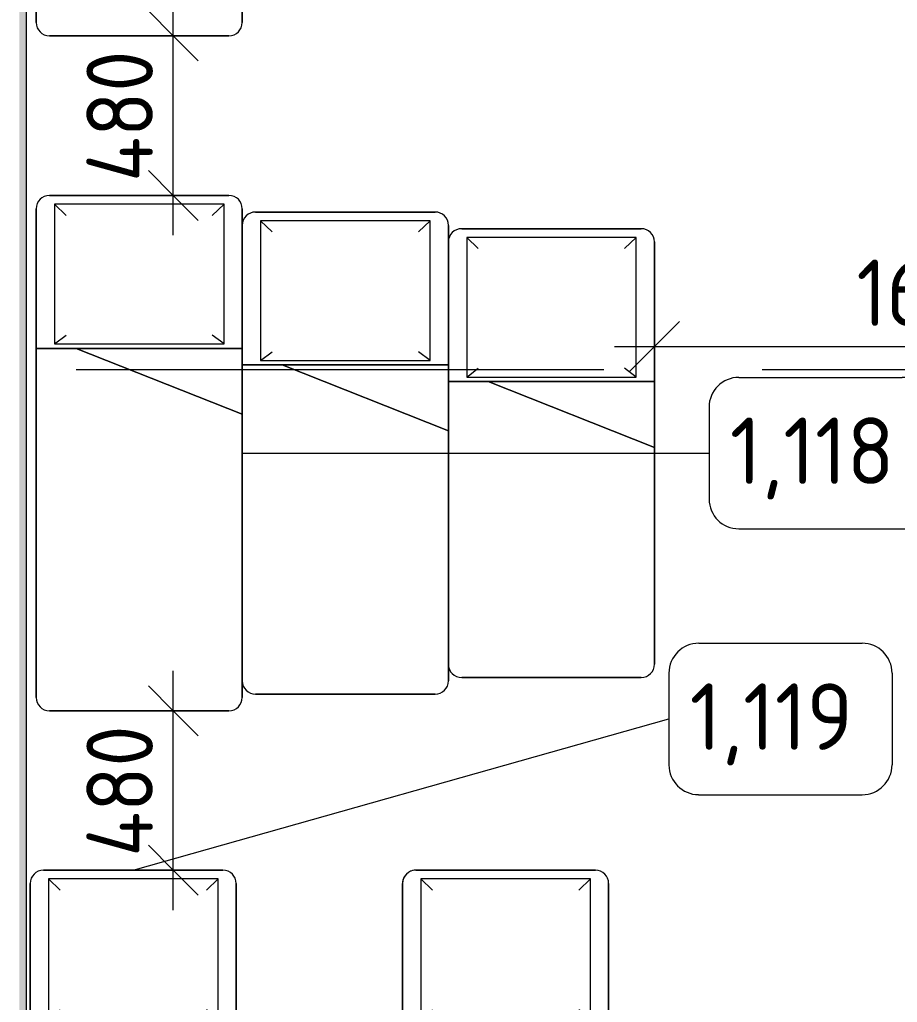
# Model space of a CAD drawing. Header units: millimetres. Extents: x 81494 to 296443, y -8553 to 29000.
# Drawn here: x 101611 to 104250, y 5897 to 8852 of the extents above; entities that cross this region are included whole.
import ezdxf

# ---------------------------------------------------------------- set-up
doc = ezdxf.new("R2010")
doc.units = ezdxf.units.MM
doc.linetypes.add('Осевая', pattern=[3175, 635, -476.25, 1587.5, -476.25])
for name, color, linetype, lineweight in [('A-ANNO-DIMS', 7, 'Continuous', 9), ('A-ANNO-DIMS-100', 7, 'Continuous', 9), ('I-FURN-IDEN', 7, 'Continuous', 9), ('I-WALL', 7, 'Continuous', 9), ('Оси-2', 7, 'Осевая', 9)]:
    doc.layers.add(name, color=color, linetype=linetype, lineweight=lineweight)
doc.layers.add('A-WALL-FNSH-1', color=9, linetype='Continuous', lineweight=9, true_color=0x808080)
doc.layers.add('I-FURN-1', color=9, linetype='Continuous', lineweight=9, true_color=0x808080)
doc.styles.add('GOST Common', font='GOST_Common.ttf', dxfattribs={"height": 200})
doc.styles.add('ISOCPEUR_1', font='isocpeur.ttf', dxfattribs={"width": 0.9, "height": 200})
doc.dimstyles.new('ISO-2_0_0_9К_Средний_округл2', dxfattribs={"dimscale": 304.8, "dimtxt": 199.196235, "dimasz": 0.492126, "dimexe": 0.393701, "dimexo": 0, "dimgap": 0, "dimtad": 1, "dimdec": 0, "dimrnd": 10, "dimzin": 0, "dimdsep": 46, "dimtxsty": 'ISOCPEUR_1', "dimblk1": 'OBLIQUE', "dimblk2": 'OBLIQUE', "dimsah": 1, "dimcen": 0.09, "dimdle": 0.393701, "dimazin": 0, "dimtfac": 1, "dimtdec": 4, "dimtix": 1, "dimtmove": 0, "dimatfit": 3, "dimfxl": 1, "dimtvp": 1, "dimtolj": 1, "dimtzin": 0, "dimarcsym": 2})

# ---------------------------------------------------------------- blocks, each defined once
blk = doc.blocks.new('Bed - Small Sizes - 1_119-V32-План расстановки мебели и оборудования 1 этажа в осях 23_1-33')
at = {"layer": 'I-FURN-1'}
for p, q in [((247.3, 0), (-292.7, 0)), ((-292.7, 0), (247.3, 0)), ((247.3, 0), (-292.7, 0)), ((-292.7, 0), (247.3, 0)), ((-277.5, -26.2), (-242.7, -60)), ((232.5, -26.2), (-277.5, -26.2)), ((-277.5, -26.2), (-277.5, -446.2)), ((232.5, -26.2), (-277.5, -26.2)), ((-277.5, -26.2), (-277.5, -446.2)), ((232.5, -26.2), (197.3, -60)), ((232.5, -446.2), (232.5, -26.2)), ((232.5, -446.2), (232.5, -26.2)), ((-332.7, -40), (-332.7, -460)), ((-332.7, -460), (-332.7, -40)), ((-332.7, -40), (-332.7, -460)), ((-332.7, -460), (-332.7, -40)), ((287.3, -460), (287.3, -40)), ((287.3, -40), (287.3, -460)), ((287.3, -657.7), (287.3, -40)), ((287.3, -40), (287.3, -657.7)), ((-277.5, -446.2), (-242.7, -420)), ((232.5, -446.2), (197.3, -420)), ((-332.7, -460), (-212.7, -460)), ((-212.7, -460), (-332.7, -460)), ((-332.7, -460), (-332.7, -1390)), ((-332.7, -1390), (-332.7, -460)), ((-332.7, -460), (-212.7, -460)), ((-277.5, -446.2), (232.5, -446.2)), ((-277.5, -446.2), (232.5, -446.2)), ((-212.7, -460), (287.3, -460)), ((287.3, -460), (-212.7, -460)), ((287.3, -460), (-212.7, -460)), ((-212.7, -460), (287.3, -657.7)), ((287.3, -657.7), (-212.7, -460)), ((-212.7, -460), (287.3, -460)), ((-212.7, -460), (287.3, -657.7)), ((-212.7, -460), (287.3, -460)), ((287.3, -657.7), (287.3, -460)), ((287.3, -460), (287.3, -657.7)), ((287.3, -1390), (287.3, -657.7)), ((287.3, -657.7), (287.3, -1390)), ((-292.7, -1430), (247.3, -1430)), ((247.3, -1430), (-292.7, -1430))]:
    blk.add_line(p, q, dxfattribs=at)
for centre, start, end in [((-292.7, -40), 90, 180), ((-292.7, -40), 90, 180), ((247.3, -40), 360, 90), ((247.3, -40), 0, 90), ((-292.7, -40), 90, 180), ((-292.7, -40), 150, 180), ((-292.7, -40), 135, 150), ((-292.7, -40), 120, 135), ((-292.7, -40), 90, 120), ((247.3, -40), 0, 90), ((247.3, -40), 0, 90), ((-292.7, -1390), 180, 270), ((-292.7, -1390), 180, 270), ((247.3, -1390), 270, 0), ((247.3, -1390), 270, 0)]:
    blk.add_arc(centre, 40, start, end, dxfattribs=at)
blk = doc.blocks.new('Bed - Small Sizes - 1_119-V33-План расстановки мебели и оборудования 1 этажа в осях 23_1-33')
at = {"layer": 'I-FURN-1'}
for p, q in [((247.3, 0), (-292.7, 0)), ((-292.7, 0), (247.3, 0)), ((247.3, 0), (-292.7, 0)), ((-292.7, 0), (247.3, 0)), ((-277.5, -26.2), (-242.7, -60)), ((232.5, -26.2), (-277.5, -26.2)), ((-277.5, -26.2), (-277.5, -446.2)), ((232.5, -26.2), (-277.5, -26.2)), ((-277.5, -26.2), (-277.5, -446.2)), ((232.5, -26.2), (197.3, -60)), ((232.5, -446.2), (232.5, -26.2)), ((232.5, -446.2), (232.5, -26.2)), ((-332.7, -40), (-332.7, -460)), ((-332.7, -460), (-332.7, -40)), ((-332.7, -40), (-332.7, -460)), ((-332.7, -460), (-332.7, -40)), ((287.3, -460), (287.3, -40)), ((287.3, -40), (287.3, -460)), ((287.3, -657.7), (287.3, -40)), ((287.3, -40), (287.3, -657.7)), ((-277.5, -446.2), (-242.7, -420)), ((232.5, -446.2), (197.3, -420)), ((-332.7, -460), (-212.7, -460)), ((-212.7, -460), (-332.7, -460)), ((-332.7, -460), (-332.7, -1390)), ((-332.7, -1390), (-332.7, -460)), ((-332.7, -460), (-212.7, -460)), ((-277.5, -446.2), (232.5, -446.2)), ((-277.5, -446.2), (232.5, -446.2)), ((-212.7, -460), (287.3, -460)), ((287.3, -460), (-212.7, -460)), ((287.3, -460), (-212.7, -460)), ((-212.7, -460), (287.3, -657.7)), ((287.3, -657.7), (-212.7, -460)), ((-212.7, -460), (287.3, -460)), ((-212.7, -460), (287.3, -657.7)), ((-212.7, -460), (287.3, -460)), ((287.3, -657.7), (287.3, -460)), ((287.3, -460), (287.3, -657.7)), ((287.3, -1390), (287.3, -657.7)), ((287.3, -657.7), (287.3, -1390)), ((-292.7, -1430), (247.3, -1430)), ((247.3, -1430), (-292.7, -1430))]:
    blk.add_line(p, q, dxfattribs=at)
for centre, start, end in [((-292.7, -40), 90, 180), ((-292.7, -40), 90, 180), ((247.3, -40), 360, 90), ((247.3, -40), 0, 90), ((-292.7, -40), 90, 180), ((-292.7, -40), 90, 180), ((247.3, -40), 0, 90), ((247.3, -40), 0, 90), ((-292.7, -1390), 180, 270), ((-292.7, -1390), 180, 270), ((247.3, -1390), 270, 0), ((247.3, -1390), 270, 0)]:
    blk.add_arc(centre, 40, start, end, dxfattribs=at)
blk = doc.blocks.new('Bed - Small Sizes - 1_118-25585773-План расстановки мебели и оборудования 1 этажа в осях 23_1-33')
at = {"layer": 'I-FURN-1'}
for p, q in [((247.3, 0), (-292.7, 0)), ((-292.7, 0), (247.3, 0)), ((247.3, 0), (-292.7, 0)), ((-292.7, 0), (247.3, 0)), ((-277.5, -26.2), (-242.7, -60)), ((232.5, -26.2), (-277.5, -26.2)), ((-277.5, -26.2), (-277.5, -446.2)), ((232.5, -26.2), (-277.5, -26.2)), ((-277.5, -26.2), (-277.5, -446.2)), ((232.5, -26.2), (197.3, -60)), ((232.5, -446.2), (232.5, -26.2)), ((232.5, -446.2), (232.5, -26.2)), ((-332.7, -40), (-332.7, -460)), ((-332.7, -460), (-332.7, -40)), ((-332.7, -40), (-332.7, -460)), ((-332.7, -460), (-332.7, -40)), ((287.3, -460), (287.3, -40)), ((287.3, -40), (287.3, -90)), ((287.3, -90), (287.3, -40)), ((287.3, -40), (287.3, -90)), ((287.3, -90), (287.3, -460)), ((287.3, -510), (287.3, -90)), ((287.3, -90), (287.3, -510)), ((-277.5, -446.2), (-242.7, -420)), ((232.5, -446.2), (197.3, -420)), ((-332.7, -460), (-212.7, -460)), ((-212.7, -460), (-332.7, -460)), ((-332.7, -460), (-332.7, -1510)), ((-332.7, -1510), (-332.7, -460)), ((-332.7, -460), (-212.7, -460)), ((-277.5, -446.2), (232.5, -446.2)), ((-277.5, -446.2), (232.5, -446.2)), ((-212.7, -460), (287.3, -460)), ((287.3, -460), (-212.7, -460)), ((287.3, -460), (-212.7, -460)), ((-212.7, -460), (287.3, -657.7)), ((287.3, -657.7), (-212.7, -460)), ((-212.7, -460), (287.3, -460)), ((-212.7, -460), (287.3, -657.7)), ((-212.7, -460), (287.3, -460)), ((287.3, -657.7), (287.3, -460)), ((287.3, -460), (287.3, -510)), ((287.3, -510), (287.3, -657.7)), ((287.3, -657.7), (287.3, -510)), ((287.3, -510), (287.3, -657.7)), ((287.3, -1510), (287.3, -657.7)), ((287.3, -657.7), (287.3, -1460)), ((287.3, -1460), (287.3, -1510)), ((-292.7, -1550), (247.3, -1550)), ((247.3, -1550), (-292.7, -1550))]:
    blk.add_line(p, q, dxfattribs=at)
for centre, start, end in [((-292.7, -40), 90, 180), ((-292.7, -40), 90, 180), ((247.3, -40), 360, 90), ((247.3, -40), 0, 90), ((-292.7, -40), 90, 180), ((-292.7, -40), 90, 180), ((247.3, -40), 0, 90), ((247.3, -40), 0, 90), ((-292.7, -1510), 180, 270), ((-292.7, -1510), 180, 270), ((247.3, -1510), 270, 360), ((247.3, -1510), 270, 0)]:
    blk.add_arc(centre, 40, start, end, dxfattribs=at)
blk = doc.blocks.new('Bed - Small Sizes - Single 5-25585953-План расстановки мебели и оборудования 1 этажа в осях 23_1-33')
at = {"layer": 'I-FURN-1'}
for p, q in [((247.3, 0), (-292.7, 0)), ((-292.7, 0), (247.3, 0)), ((247.3, 0), (-292.7, 0)), ((-292.7, 0), (247.3, 0)), ((-277.5, -26.2), (-242.7, -60)), ((232.5, -26.2), (-277.5, -26.2)), ((-277.5, -26.2), (-277.5, -446.2)), ((232.5, -26.2), (-277.5, -26.2)), ((-277.5, -26.2), (-277.5, -446.2)), ((232.5, -26.2), (197.3, -60)), ((232.5, -446.2), (232.5, -26.2)), ((232.5, -446.2), (232.5, -26.2)), ((-332.7, -40), (-332.7, -410)), ((-332.7, -460), (-332.7, -40)), ((-332.7, -40), (-332.7, -460)), ((-332.7, -460), (-332.7, -40)), ((287.3, -460), (287.3, -40)), ((287.3, -40), (287.3, -90)), ((287.3, -90), (287.3, -40)), ((287.3, -40), (287.3, -90)), ((287.3, -90), (287.3, -460)), ((287.3, -510), (287.3, -90)), ((287.3, -90), (287.3, -510)), ((-332.7, -410), (-332.7, -460)), ((-277.5, -446.2), (-242.7, -420)), ((232.5, -446.2), (197.3, -420)), ((-332.7, -460), (-212.7, -460)), ((-212.7, -460), (-332.7, -460)), ((-332.7, -460), (-332.7, -607.7)), ((-332.7, -607.7), (-332.7, -460)), ((-332.7, -460), (-212.7, -460)), ((-277.5, -446.2), (232.5, -446.2)), ((-277.5, -446.2), (232.5, -446.2)), ((-212.7, -460), (287.3, -460)), ((287.3, -460), (-212.7, -460)), ((287.3, -460), (-212.7, -460)), ((-212.7, -460), (287.3, -657.7)), ((287.3, -657.7), (-212.7, -460)), ((-212.7, -460), (287.3, -460)), ((-212.7, -460), (287.3, -657.7)), ((-212.7, -460), (287.3, -460)), ((287.3, -657.7), (287.3, -460)), ((287.3, -460), (287.3, -510)), ((287.3, -510), (287.3, -657.7)), ((287.3, -657.7), (287.3, -510)), ((287.3, -510), (287.3, -657.7)), ((-332.7, -607.7), (-332.7, -1410)), ((-332.7, -1410), (-332.7, -607.7)), ((287.3, -1410), (287.3, -657.7)), ((287.3, -657.7), (287.3, -1360)), ((287.3, -1360), (287.3, -1410)), ((-292.7, -1450), (247.3, -1450)), ((247.3, -1450), (-292.7, -1450))]:
    blk.add_line(p, q, dxfattribs=at)
for centre, start, end in [((-292.7, -40), 90, 180), ((-292.7, -40), 90, 180), ((247.3, -40), 360, 90), ((247.3, -40), 0, 90), ((-292.7, -40), 90, 180), ((-292.7, -40), 90, 180), ((247.3, -40), 0, 90), ((247.3, -40), 0, 90), ((-292.7, -1410), 180, 270), ((-292.7, -1410), 180, 270), ((247.3, -1410), 270, 0), ((247.3, -1410), 270, 0)]:
    blk.add_arc(centre, 40, start, end, dxfattribs=at)
blk = doc.blocks.new('Bed - Small Sizes - Single 6-25586073-План расстановки мебели и оборудования 1 этажа в осях 23_1-33')
at = {"layer": 'I-FURN-1'}
for p, q in [((247.3, 0), (-292.7, 0)), ((-292.7, 0), (247.3, 0)), ((247.3, 0), (-292.7, 0)), ((-292.7, 0), (247.3, 0)), ((-277.5, -26.2), (-242.7, -60)), ((232.5, -26.2), (-277.5, -26.2)), ((-277.5, -26.2), (-277.5, -446.2)), ((232.5, -26.2), (-277.5, -26.2)), ((-277.5, -26.2), (-277.5, -446.2)), ((232.5, -26.2), (197.3, -60)), ((232.5, -446.2), (232.5, -26.2)), ((232.5, -446.2), (232.5, -26.2)), ((-332.7, -40), (-332.7, -410)), ((-332.7, -460), (-332.7, -40)), ((-332.7, -40), (-332.7, -460)), ((-332.7, -460), (-332.7, -40)), ((287.3, -460), (287.3, -40)), ((287.3, -40), (287.3, -460)), ((287.3, -657.7), (287.3, -40)), ((287.3, -40), (287.3, -657.7)), ((-332.7, -410), (-332.7, -460)), ((-277.5, -446.2), (-242.7, -420)), ((232.5, -446.2), (197.3, -420)), ((-332.7, -460), (-212.7, -460)), ((-212.7, -460), (-332.7, -460)), ((-332.7, -460), (-332.7, -607.7)), ((-332.7, -607.7), (-332.7, -460)), ((-332.7, -460), (-212.7, -460)), ((-277.5, -446.2), (232.5, -446.2)), ((-277.5, -446.2), (232.5, -446.2)), ((-212.7, -460), (287.3, -460)), ((287.3, -460), (-212.7, -460)), ((287.3, -460), (-212.7, -460)), ((-212.7, -460), (287.3, -657.7)), ((287.3, -657.7), (-212.7, -460)), ((-212.7, -460), (287.3, -460)), ((-212.7, -460), (287.3, -657.7)), ((-212.7, -460), (287.3, -460)), ((287.3, -657.7), (287.3, -460)), ((287.3, -460), (287.3, -657.7)), ((-332.7, -607.7), (-332.7, -1310)), ((-332.7, -1310), (-332.7, -607.7)), ((287.3, -1310), (287.3, -657.7)), ((287.3, -657.7), (287.3, -1310)), ((-292.7, -1350), (247.3, -1350)), ((247.3, -1350), (-292.7, -1350))]:
    blk.add_line(p, q, dxfattribs=at)
for centre, start, end in [((-292.7, -40), 90, 180), ((-292.7, -40), 90, 180), ((247.3, -40), 360, 90), ((247.3, -40), 0, 90), ((-292.7, -40), 90, 180), ((-292.7, -40), 90, 180), ((247.3, -40), 0, 90), ((247.3, -40), 0, 90), ((-292.7, -1310), 180, 270), ((-292.7, -1310), 180, 270), ((247.3, -1310), 270, 0), ((247.3, -1310), 270, 0)]:
    blk.add_arc(centre, 40, start, end, dxfattribs=at)
blk = doc.blocks.new('Марка_Мебель - В прямоуг_Balcon_Марка-25523697-План расстановки мебели и оборудования 1 этажа в осях 23_1-33')
at = {"layer": 'I-FURN-IDEN'}
for p, q in [((-2.455, 2.278), (2.455, 2.278)), ((-3.355, 1.378), (-3.355, -1.384)), ((3.355, 1.378), (3.355, -1.378)), ((-2.461, -2.278), (2.455, -2.278))]:
    blk.add_line(p, q, dxfattribs=at)
for centre, radius, start, end in [((-2.455, 1.378), 0.9, 90, 180), ((2.455, 1.378), 0.9, 0, 90), ((-2.461, -1.384), 0.893, 180, 270), ((2.455, -1.378), 0.9, 270, 0)]:
    blk.add_arc(centre, radius, start, end, dxfattribs=at)
blk = doc.blocks.new('DIMBLOCK48-План расстановки мебели и оборудования 1 этажа в осях 23_1-33')
at = {"layer": 'A-ANNO-DIMS-100'}
for p, q in [((102072.7, 6174.2), (102072.7, 6893.7)), ((101966.7, 6773.7), (102192.7, 6773.7)), ((102072.7, 6773.7), (101966.7, 6773.7)), ((101966.7, 6294.2), (102192.7, 6294.2)), ((102072.7, 6294.2), (101966.7, 6294.2))]:
    blk.add_line(p, q, dxfattribs=at)
at = {"layer": 'A-ANNO-DIMS-100', "lineweight": 20}
for p, q in [((102072.7, 6773.7), (101997.7, 6848.7)), ((102072.7, 6773.7), (102147.7, 6698.7)), ((102072.7, 6294.2), (101997.7, 6369.2)), ((102072.7, 6294.2), (102147.7, 6219.2))]:
    blk.add_line(p, q, dxfattribs=at)
at = {"layer": 'A-ANNO-DIMS-100', "color": 0, "insert": (101811.4, 6334.8), "char_height": 200, "width": 478.071, "attachment_point": 1, "rotation": 90, "line_spacing_factor": 1.149209, "style": 'ISOCPEUR_1'}
blk.add_mtext('480', dxfattribs=at)
blk = doc.blocks.new('_Oblique')
at = {"color": 0, "linetype": 'ByBlock', "lineweight": -2}
blk.add_line((-0.5, -0.5), (0.5, 0.5), dxfattribs=at)
blk = doc.blocks.new('DIMBLOCK50-План расстановки мебели и оборудования 1 этажа в осях 23_1-33')
at = {"layer": 'A-ANNO-DIMS-100'}
for p, q in [((102072.7, 8203.7), (102072.7, 8923.7)), ((101966.7, 8803.7), (102192.7, 8803.7)), ((102072.7, 8803.7), (101966.7, 8803.7)), ((101966.7, 8323.7), (102192.7, 8323.7)), ((102072.7, 8323.7), (101966.7, 8323.7))]:
    blk.add_line(p, q, dxfattribs=at)
at = {"layer": 'A-ANNO-DIMS-100', "lineweight": 20}
for p, q in [((102072.7, 8803.7), (101997.7, 8878.7)), ((102072.7, 8803.7), (102147.7, 8728.7)), ((102072.7, 8323.7), (101997.7, 8398.7)), ((102072.7, 8323.7), (102147.7, 8248.7))]:
    blk.add_line(p, q, dxfattribs=at)
at = {"layer": 'A-ANNO-DIMS-100', "color": 0, "insert": (101811.4, 8364.5), "char_height": 200, "width": 478.071, "attachment_point": 1, "rotation": 90, "line_spacing_factor": 1.149209, "style": 'ISOCPEUR_1'}
blk.add_mtext('480', dxfattribs=at)
blk = doc.blocks.new('DIMBLOCK51-План расстановки мебели и оборудования 1 этажа в осях 23_1-33')
at = {"layer": 'A-ANNO-DIMS-100'}
for p, q in [((103520, 7975.7), (103520, 7749.6)), ((103520, 7869.6), (103520, 7975.7)), ((105206.5, 7975.7), (105206.5, 7749.6)), ((105206.5, 7869.6), (105206.5, 7975.7)), ((103400, 7869.6), (105326.5, 7869.6))]:
    blk.add_line(p, q, dxfattribs=at)
at = {"layer": 'A-ANNO-DIMS-100', "lineweight": 20}
for p, q in [((103520, 7869.6), (103595, 7944.6)), ((105206.5, 7869.6), (105281.5, 7944.6)), ((103520, 7869.6), (103445, 7794.6)), ((105206.5, 7869.6), (105131.5, 7794.6))]:
    blk.add_line(p, q, dxfattribs=at)
at = {"layer": 'A-ANNO-DIMS-100', "color": 0, "insert": (104127.7, 8130.9), "char_height": 200, "width": 565.411, "attachment_point": 1, "line_spacing_factor": 1.149209, "style": 'ISOCPEUR_1'}
blk.add_mtext('1690', dxfattribs=at)

msp = doc.modelspace()

# ---------------------------------------------------------------- hatches: boundary and pattern name
at = {"layer": 'I-WALL'}
h = msp.add_hatch(dxfattribs=at)
h.set_pattern_fill('FP_67', color=256, style=0, pattern_type=2)
h.set_pattern_definition([(0, (0, 0), (121.92, 30.48), [10.058, -81.382, 10.058, -81.382, -487.68]), (0, (0, 0), (121.92, 30.48), [-182.88, 10.058, -172.822, 10.058, -81.382, -213.36]), (0, (0, 0), (121.92, 30.48), [-457.2, 10.058, -50.902, 10.058, -142.342]), (120, (45.72, 15.24), (-87.356454, 90.345817), [10.058, -81.382, 10.058, -81.382, -487.68]), (120, (45.72, 15.24), (-87.356454, 90.345817), [-182.88, 10.058, -172.822, 10.058, -81.382, -213.36]), (120, (45.72, 15.24), (-87.356454, 90.345817), [-457.2, 10.058, -50.902, 10.058, -142.342]), (240, (60.96, 76.2), (-34.563546, -120.825817), [10.058, -81.382, 10.058, -81.382, -487.68]), (240, (60.96, 76.2), (-34.563546, -120.825817), [-182.88, 10.058, -172.822, 10.058, -81.382, -213.36]), (240, (60.96, 76.2), (-34.563546, -120.825817), [-457.2, 10.058, -50.902, 10.058, -142.342])])
h.paths.add_polyline_path([(101630, 5180), (101630, 10400), (101610, 10400), (101610, 5180)])

# ---------------------------------------------------------------- linework, layer by layer
at = {"layer": 'A-WALL-FNSH-1'}
for p, q in [((101630, 10379), (101630, 5180)), ((101631, 5179), (101631, 10379))]:
    msp.add_line(p, q, dxfattribs=at)
at = {"layer": 'I-FURN-IDEN'}
for p, q in [((102280, 7548.7), (103684, 7548.7)), ((101952, 6294.2), (103563.3, 6749.1))]:
    msp.add_line(p, q, dxfattribs=at)
at = {"layer": 'Оси-2'}
msp.add_line((84793.9, 7800), (122455, 7800), dxfattribs=at)

# ---------------------------------------------------------------- block references
at = {"layer": 'I-FURN-1'}
for name, p in [('Bed - Small Sizes - 1_118-25585773-План расстановки мебели и оборудования 1 этажа в осях 23_1-33', (101992.7, 10353.7)), ('Bed - Small Sizes - 1_118-25585773-План расстановки мебели и оборудования 1 этажа в осях 23_1-33', (101992.7, 8323.7)), ('Bed - Small Sizes - Single 5-25585953-План расстановки мебели и оборудования 1 этажа в осях 23_1-33', (102612.7, 8273.7)), ('Bed - Small Sizes - Single 6-25586073-План расстановки мебели и оборудования 1 этажа в осях 23_1-33', (103232.7, 8223.7)), ('Bed - Small Sizes - 1_119-V33-План расстановки мебели и оборудования 1 этажа в осях 23_1-33', (101974.7, 6294.2)), ('Bed - Small Sizes - 1_119-V32-План расстановки мебели и оборудования 1 этажа в осях 23_1-33', (103094.7, 6294.2))]:
    msp.add_blockref(name, p, dxfattribs=at)
at = {"layer": 'I-FURN-IDEN', "xscale": 99.99999999999993, "yscale": 99.99999999999993, "zscale": 99.99999999999993}
for p in [(104019.5, 7548.7), (103898.8, 6749.1)]:
    msp.add_blockref('Марка_Мебель - В прямоуг_Balcon_Марка-25523697-План расстановки мебели и оборудования 1 этажа в осях 23_1-33', p, dxfattribs=at)

# ---------------------------------------------------------------- texts
at = {"layer": 'I-FURN-IDEN', "char_height": 200, "width": 625.316, "attachment_point": 1, "style": 'GOST Common'}
for s, insert in [('1,118', (103746.5, 7655.8)), ('1,119', (103625.8, 6856.1))]:
    msp.add_mtext(s, dxfattribs=dict(at, insert=insert))

# ---------------------------------------------------------------- dimensions: what is measured, and where the dimension line sits
at = {"layer": 'A-ANNO-DIMS'}
for base, p1, p2, override, picture, middle in [((102072.7, 8803.7), (101966.7, 8323.7), (101966.7, 8803.7), {"dimpost": '<>', "dimfxl": 480}, 'DIMBLOCK50-План расстановки мебели и оборудования 1 этажа в осях 23_1-33', (101972.7, 8563.7)), ((102072.7313, 6773.727), (101966.6652, 6294.2448), (101966.6652, 6773.727), {"dimpost": '<>', "dimfxl": 479.482248}, 'DIMBLOCK48-План расстановки мебели и оборудования 1 этажа в осях 23_1-33', (101972.7313, 6533.9859))]:
    dim = msp.add_linear_dim(base=base, p1=p1, p2=p2, angle=90, dimstyle='ISO-2_0_0_9К_Средний_округл2', override=override, dxfattribs=at)
    dim.commit()
    dim.dimension.update_dxf_attribs({"geometry": picture, "text_midpoint": middle})
dim = msp.add_linear_dim(base=(105206.484, 7869.6414), p1=(103520, 7975.7074), p2=(105206.484, 7975.7074), dimstyle='ISO-2_0_0_9К_Средний_округл2', override={"dimpost": '<>', "dimfxl": 1686.483989}, dxfattribs=at)
dim.commit()
dim.dimension.update_dxf_attribs({"geometry": 'DIMBLOCK51-План расстановки мебели и оборудования 1 этажа в осях 23_1-33', "text_midpoint": (104363.242, 7969.6414)})

doc.saveas('drawing.dxf')
